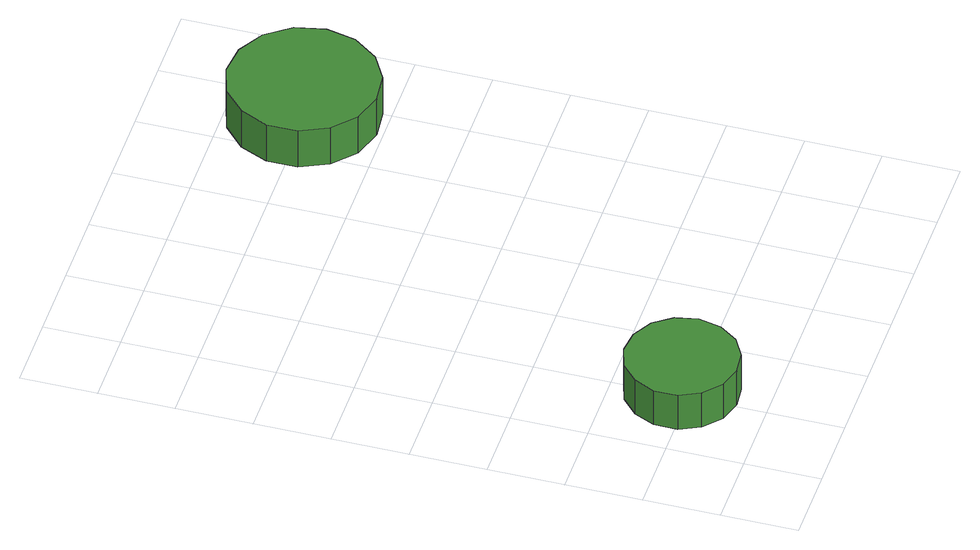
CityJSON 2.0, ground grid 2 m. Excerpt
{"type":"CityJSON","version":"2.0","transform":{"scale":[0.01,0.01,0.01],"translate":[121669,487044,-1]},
"CityObjects":{
"tree1":{"type":"SolitaryVegetationObject","attributes":{"function":"something"},"geometry":[{"type":"MultiSurface","lod":"1","boundaries":[[[0,1,2,3,4,5,6,7,8,9,10,11,12,13,14]],[[15,16,17,18,19,20,21,22,23,24,25,26,27,28,29]],[[0,29,28,1]],[[1,28,27,2]],[[2,27,26,3]],[[3,26,25,4]],[[4,25,24,5]],[[5,24,23,6]],[[6,23,22,7]],[[7,22,21,8]],[[8,21,20,9]],[[9,20,19,10]],[[10,19,18,11]],[[11,18,17,12]],[[12,17,16,13]],[[13,16,15,14]],[[14,15,29,0]]]}]},
"tree2":{"type":"SolitaryVegetationObject","attributes":{"function":"something"},"geometry":[{"type":"MultiSurface","lod":"1","boundaries":[[[30,31,32,33,34,35,36,37,38,39,40,41,42,43,44]],[[45,46,47,48,49,50,51,52,53,54,55,56,57,58,59]],[[30,59,58,31]],[[31,58,57,32]],[[32,57,56,33]],[[33,56,55,34]],[[34,55,54,35]],[[35,54,53,36]],[[36,53,52,37]],[[37,52,51,38]],[[38,51,50,39]],[[39,50,49,40]],[[40,49,48,41]],[[41,48,47,42]],[[42,47,46,43]],[[43,46,45,44]],[[44,45,59,30]]]}]}
},
"vertices":[
[366,224,168],[353,283,168],[318,332,168],[265,362,168],[205,369,168],[147,350,168],[102,309,168],[77,254,168],[77,193,168],[102,138,168],[147,97,168],[205,79,168],[265,85,168],[318,115,168],[353,164,168],[353,164,57],[318,115,57],[265,85,57],[205,79,57],[147,97,57],[102,138,57],[77,193,57],[77,254,57],[102,309,57],[147,350,57],[205,369,57],[265,362,57],[318,332,57],[353,283,57],[366,224,57],
[1138,1409,173],[1121,1488,173],[1073,1554,173],[1003,1594,173],[923,1603,173],[846,1578,173],[786,1524,173],[753,1450,173],[753,1369,173],[786,1295,173],[846,1241,173],[923,1216,173],[1003,1225,173],[1073,1265,173],[1121,1330,173],[1121,1330,55],[1073,1265,55],[1003,1225,55],[923,1216,55],[846,1241,55],[786,1295,55],[753,1369,55],[753,1450,55],[786,1524,55],[846,1578,55],[923,1603,55],[1003,1594,55],[1073,1554,55],[1121,1488,55],[1138,1409,55]
]}
